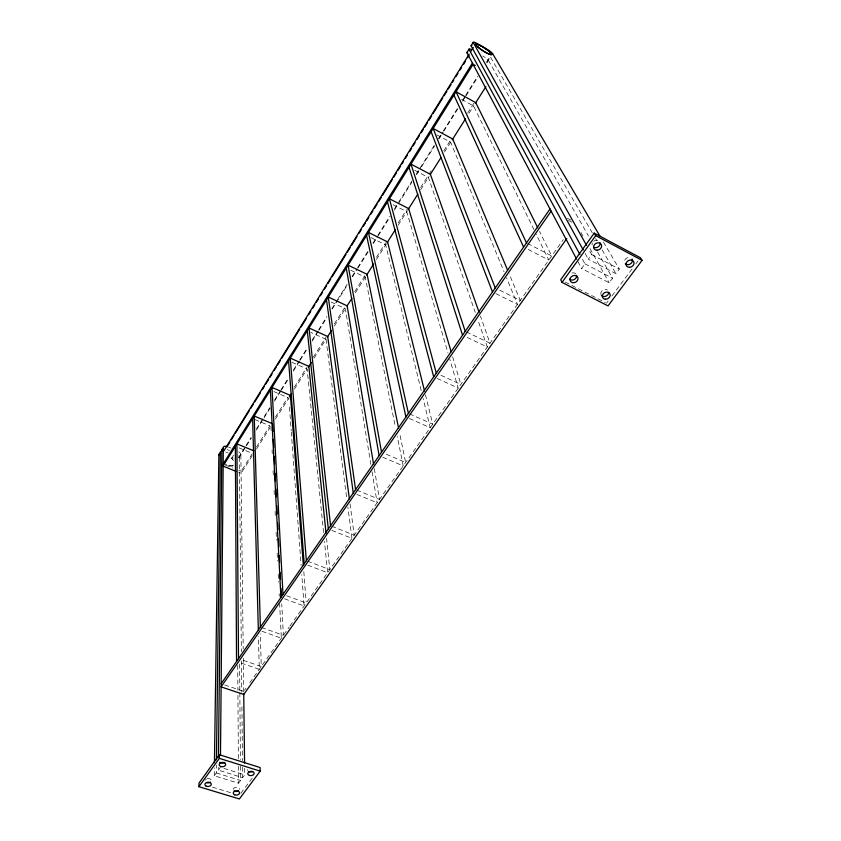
<?xml version="1.0" encoding="UTF-8"?>
<svg xmlns="http://www.w3.org/2000/svg" width="841" height="841" viewBox="0 0 841 841"><rect width="100%" height="100%" fill="white"/><g stroke="black" fill="none" stroke-linecap="round" stroke-linejoin="round"><path stroke-width="0.63" stroke-dasharray="4.21 3.15" d="M244.636 768.306L244.72 774.866L242.65 777.662L218.324 770.125L218.355 767.507M240.463 766.056L240.579 780.448L238.529 783.234L214.245 775.759L216.284 772.953L216.379 765.068M214.245 775.759L214.36 767.907M233.588 455.191L232.105 457.578A4.909 2.555 31.5 0 1 233.23 458.145M238.434 457.683L245.404 446.571M246.098 445.457L250.975 437.677M256.558 428.794L269.793 407.675M274.671 399.895L280.253 391.002M280.947 389.888L287.916 378.776M293.488 369.882L299.07 360.999M299.764 359.885L306.734 348.773M312.305 339.88L317.887 330.986M318.581 329.872L326.949 316.542M331.827 308.763L336.705 300.973M337.399 299.869L347.154 284.311M352.032 276.531L356.91 268.752M357.614 267.638L368.064 250.965M372.941 243.186L377.125 236.521M377.819 235.406L389.667 216.515M394.545 208.726L398.035 203.175M398.729 202.061L411.974 180.941M416.148 174.276L434.271 145.377M438.455 138.712L442.639 132.048M443.333 130.933L457.273 108.699M462.844 99.816L464.936 96.473M465.63 95.369L477.478 76.468M486.54 62.024L490.03 56.463M238.865 457.935L245.835 446.823M246.529 445.709L251.406 437.93M256.284 430.15L263.265 419.039M263.958 417.935L270.234 407.927M274.418 401.262L280.684 391.265M281.388 390.15L288.358 379.039M293.236 371.259L299.512 361.262M300.205 360.148L307.175 349.036M312.064 341.257L318.329 331.259M319.033 330.145L326.697 317.919M332.279 309.025L347.617 284.584M352.495 276.805L357.372 269.025M358.066 267.911L368.526 251.249M373.404 243.47L377.588 236.805M378.282 235.69L390.14 216.799M394.324 210.134L411.743 182.35M416.631 174.571L420.805 167.906M421.509 166.791L434.755 145.682M438.939 139.017L443.112 132.342M443.817 131.238L458.45 107.9M462.634 101.235L465.43 96.789M466.124 95.674L477.972 76.783M487.034 62.339L490.524 56.778M238.749 451.722A4.93 2.534 31.5 0 1 240.736 454.277L239.349 457.378L239.243 456.674A4.92 2.544 31.5 0 0 238.823 455.811M486.823 62.949L488.421 60.436L488.053 59.942A5.845 1.009 33 0 0 482.723 55.969M252.289 453.667L241.062 471.412L238.665 470.445M256.494 447.002L269.824 425.935M275.438 417.052L288.064 397.089M294.382 387.102L307.007 367.139M313.315 357.152L325.94 337.188M334.361 323.88L344.884 307.238M354.702 291.711L365.225 275.07M376.453 257.325L385.567 242.902M398.203 222.928L406.613 209.619M420.647 187.438L428.363 175.233M429.068 174.129L431.17 170.797M443.796 150.833L450.808 139.743M467.649 113.114L473.956 103.128M252.311 455.654L241.083 473.388L238.686 472.421M256.516 449.01L269.845 427.953M275.459 419.081L288.789 398.035L289.073 401.956M294.403 389.162L307.028 369.22M314.04 358.14L325.961 339.301L310.802 332.342M334.382 326.003L345.609 308.269M355.428 292.752L365.951 276.132M376.474 259.512L386.292 243.995M398.214 225.157L407.328 210.755M420.658 189.698L429.078 176.4M444.511 152.021L451.522 140.941M469.057 113.23L473.967 105.482M244.468 690.293L245.982 688.148M249.777 682.797L289.146 627.134M289.903 626.061L563.26 239.643M218.324 770.125L220.374 767.297M597.615 252.006L612.563 278.224L609.189 282.776L581.604 268.468L584.947 263.843L581.835 258.082M603.418 242.019L619.333 269.078L615.938 273.661L588.301 259.207L591.675 254.56L588.479 248.82M240.894 793.263L252.405 777.83M606.561 303.17L608.106 301.11M611.954 295.948L632.747 268.079M635.828 263.958L638.14 260.857M212.468 787.155L230.802 792.727M216.284 772.953L240.579 780.448M224.021 768.432L244.72 774.866M224.684 684.963L243.711 691.355M241.335 663.139L259.301 669.331L258.418 636.669M243.291 660.322L261.278 666.535L260.321 633.736M261.583 627.512L283.364 635.302L281.756 603.964M261.982 631.286L281.336 638.182L279.654 604.174M284.563 598.803L304.095 606.004L301.782 574.613M286.655 595.796L306.198 603.029M307.722 565.141L327.622 572.753L324.468 541.404M307.533 561.136L329.798 569.672L326.571 538.387M331.869 530.398L351.959 538.345L347.88 507.123M331.732 526.235L354.208 535.16L350.056 504.001M225.462 465.126L232.663 468.027M227.175 449.578L229.435 450.503M225.693 451.974L227.943 452.9M228.657 447.181L230.918 448.106M356.784 490.114L379.47 499.459L374.298 468.479M356.857 494.434L375.938 502.266M238.97 447.854L252.268 453.31M254.907 419.554L269.761 425.798M386.345 454.245L405.625 462.476L399.601 433.041M382.739 457.178L403.207 465.893L397.267 436.374M273.819 391.57L287.633 397.53M409.556 413.888L432.737 424.158L425.472 394.85M292.058 362.355L307.144 369.031L323.68 533.572M409.388 418.492L430.224 427.701L423.118 398.508M437.204 378.461L458.24 388.1L449.777 359.118M440.957 375.286L460.836 384.432M331.228 302.056L345.357 308.668L370.986 465.231M467.249 337.472L487.296 347.028L477.835 319.801M466.387 331.922L489.998 343.212L480.421 316.09M350.739 270.255L365.257 277.225L395.47 427.386M371.091 237.688L385.714 244.91L421.267 390.886M495.885 293.677L517.467 304.379L506.503 277.761M499.806 290.24L520.264 300.416L509.183 273.924M393.146 204.762L406.75 211.669L447.938 352.821M565.299 282.082L605.415 302.592M528.18 249.43L548.805 260.069L536.18 234.197M527.633 243.491L551.717 255.958L539.544 231.38M584.947 263.843L612.563 278.224M414.697 170.313L428.395 177.472L475.26 312.368M591.675 254.56L619.333 269.078M567.297 218.208L570.755 220.048M568.505 220.395L571.985 222.245M436.878 134.844L450.681 142.276L504.011 271.717M461.583 99.364L473.63 106.029L533.888 229.498M592.306 232.841L490.156 56.568A5.845 0.988 33 0 0 489.462 55.884M595.586 238.508L596.9 240.778M602.145 249.851L615.938 273.661M488.421 60.436L588.511 236.037M581.036 232.589L582.95 236.016M589.993 248.558L609.189 282.776M585.157 253.477L588.301 259.207M577.904 261.509L581.604 268.468M452.637 356.805L460.458 383.181M372.048 471.696L377.136 502.75M325.993 339.259L346.86 499.312M303.822 571.691L306.103 601.725M289.462 407.191L291.196 430.729M291.291 432.043L301.11 565.457M270.907 426.282L271.223 432.821M272.064 449.819L272.253 453.751M273.094 470.75L273.346 475.985M274.061 490.377L274.376 496.915M275.091 511.307L275.406 517.846M276.121 532.227L276.5 540.08M277.152 553.157L277.53 561.01M278.182 574.088L278.56 581.94M279.138 593.714L279.275 596.322M240.862 454.992L243.207 649.01M243.312 658.188L243.722 692.269M239.359 457.378L241.356 651.649M241.451 660.837L241.777 692.343M241.924 706.776L242.471 760.6M242.544 767.16L242.65 777.662M239.601 663.959L239.832 691.439M239.843 692.753L240.41 759.507M237.73 665.284L237.898 690.177M237.94 695.423L238.36 759.644M238.413 766.193L238.529 783.234M232.789 465.988A8.21 4.289 31.4 0 1 225.651 464.358M231.254 457.861A8.21 4.289 31.4 0 1 232.768 459.228M233.567 465.168A7.716 4.026 31.4 0 1 225.766 464.127M231.033 458.019A7.716 4.026 31.4 0 1 233.556 460.668M247.874 770.64A3.185 2.155 -4.1 0 1 247.801 769.526M205.036 780.406A3.185 2.134 -2.9 0 1 205.299 779.87M205.761 779.397A3.185 2.134 -2.9 0 1 206.392 779.008M207.138 778.734A3.185 2.134 -2.9 0 1 210.261 779.071A3.185 2.134 -2.9 0 1 211.27 781.079M233.283 789.352A3.154 2.103 -3.8 0 1 236.626 787.26A3.154 2.103 -3.8 0 1 239.569 789.394M624.737 260.268A4.163 3.459 -30.3 0 1 630.855 257.83M571.975 272.999A4.121 3.469 -27.2 0 1 576.274 274.513M592.117 244.973A4.194 3.543 -30.2 0 1 592.39 243.049M593.662 241.356A4.194 3.543 -30.2 0 1 598.592 240.694M601 294.529A4.089 3.385 -27.7 0 1 602.671 290.292A4.089 3.385 -27.7 0 1 607.454 290.04"/><path stroke-width="1.26" d="M220.479 755.512L223.338 447.181A4.941 2.544 31.3 0 1 227.533 446.718M218.46 757.016L221.845 449.588A4.941 2.555 31.2 0 1 222.266 449.062M198.918 786.692L219.343 758.34L219.375 754.734L260.09 767.539L260.174 771.134L239.38 798.95L198.918 786.692L199.023 783.066L219.375 754.734M216.442 759.822L220.363 451.995A4.93 2.555 31.2 0 1 222.371 451.049M214.434 762.671L218.881 454.392A4.92 2.565 31.2 0 1 219.985 453.541M218.755 455.013L220.247 452.616M221.719 450.198L223.222 447.79M223.927 450.787L469.173 54.108M470.55 51.869L473.315 47.401M227.123 446.571L229.887 442.103M231.264 439.864L234.029 435.396M235.406 433.168L249.23 410.818M250.618 408.589L253.372 404.111M254.76 401.882L260.289 392.947M262.36 389.593L264.431 386.24M265.819 384.001L268.584 379.533M269.961 377.304L272.032 373.951M274.103 370.597L276.184 367.244M277.562 365.015L280.326 360.547M281.714 358.308L299.68 329.262M301.057 327.023L306.587 318.087M308.658 314.734L310.728 311.38M312.81 308.037L314.881 304.684M316.258 302.445L318.329 299.091M320.41 295.738L322.481 292.395M324.552 289.041L326.623 285.688M328.011 283.449L330.776 278.981M332.153 276.752L345.977 254.403M347.354 252.174L350.119 247.706M351.506 245.467L357.026 236.531M359.107 233.178L361.178 229.824M363.249 226.471L365.32 223.117M366.708 220.889L368.779 217.535M370.849 214.182L372.92 210.828M374.308 208.6L377.073 204.132M378.45 201.893L381.215 197.425M382.602 195.186L392.274 179.554M393.651 177.314L396.416 172.847M397.804 170.607L400.568 166.14M401.945 163.911L403.333 161.672M405.404 158.318L407.475 154.965M409.546 151.622L411.617 148.268M413.005 146.029L415.076 142.676M417.147 139.333L419.217 135.979M421.299 132.626L423.37 129.272M424.747 127.044L427.512 122.565M428.899 120.337L431.664 115.869M433.041 113.63L442.713 97.987M444.101 95.758L446.865 91.291M448.242 89.051L451.007 84.584M452.395 82.344L453.772 80.116M455.843 76.762L457.914 73.409M459.995 70.055L461.373 67.827M463.444 64.473L465.515 61.12M467.596 57.766L468.973 55.538M223.065 464.158L472.432 63.075M289.483 396.92L291.596 393.599M308.426 367.002L311.233 362.566M327.37 337.083L331.575 330.429M347.007 306.05L351.916 298.292M366.644 275.028L373.667 263.948M386.986 242.891L395.407 229.593M408.032 209.64L417.851 194.134M430.476 174.182L440.999 157.561M452.227 139.827L465.557 118.77M475.375 103.264L485.898 86.644M221.12 683.765L549.982 208.978M551.139 211.144L221.088 686.876L243.753 694.466L566.76 238.623M594.219 233.125L560.716 279.738L562.03 282.397L608.032 305.882L642.082 260.342L640.453 257.767L594.219 233.125L595.691 235.648L642.082 260.342M562.03 282.397L595.691 235.648M219.343 758.34L260.174 771.134M236.279 471.454L223.044 466.124L473.094 64.315L475.291 65.566M253.835 450.829L236.899 443.869L238.497 658.671M492.637 53.677L492.279 53.193A5.855 0.978 33 0 0 486.939 49.23L477.005 43.522A5.876 0.978 32.9 0 0 473.157 42.218L471.149 45.961L583.265 250.04M492.647 53.677L600.096 236.374M473.252 42.544L586.555 245.383M469.047 49.367L579.964 254.623M576.674 259.186L466.955 52.762L468.952 49.03A5.866 1.009 32.9 0 1 471.601 49.661M537.798 227.869L475.743 102.676L456.032 91.732L526.487 242.891M453.919 95.117L523.596 247.065M507.67 270.308L452.742 139.017L433.168 128.473L495.254 287.979M431.128 131.753L492.479 291.995M479.118 312.389L430.403 174.318L410.976 164.142L465.21 331.365M408.989 167.327L462.539 335.223M471.16 45.971L471.055 45.624A5.876 0.999 32.9 0 1 471.812 45.519M466.965 52.773L466.86 52.426A5.855 1.03 32.9 0 1 467.628 52.3M451.154 351.78L408.694 208.6L389.415 198.781L436.279 373.131M387.48 201.882L433.704 376.852M424.526 391.023L387.596 241.924L368.463 232.452L408.4 413.373M366.581 235.469L405.919 416.957M398.55 427.922L367.086 274.324L348.09 265.178L381.52 452.185M346.271 268.111L379.123 455.643M373.646 464.6L347.144 305.84L328.284 297.01L355.585 489.62M326.518 299.859L353.273 492.963M349.362 498.808L327.727 336.505L309.015 327.979L330.555 525.772M307.291 330.744L328.316 528.989M326.035 533.173L308.836 366.361L290.261 358.108L306.366 560.684M288.579 360.81L304.211 563.806M303.328 565.163L290.439 395.428L272 387.459L282.986 594.44M272.915 431.58L272.516 423.738L254.224 416.032L260.374 627.081M273.314 439.412L273.714 447.244M274.187 456.39L274.587 464.221M275.06 473.367L275.459 481.199M275.859 489.041L276.269 496.873M276.731 506.019L277.141 513.851M277.604 522.997L277.94 529.525M278.413 538.66L278.813 546.503M279.286 555.638L279.611 562.166M280.148 572.616L280.484 579.144M280.957 588.29L281.293 594.818M270.371 390.087L280.905 597.457M252.626 418.597L258.355 629.993M243.743 693.583L244.573 763.06M235.343 446.371L236.542 661.489M252.615 771.618A3.185 2.155 -4.1 0 1 248.757 771.544M210.544 782.088A3.185 2.134 -2.9 0 1 206.739 782.698M224.789 762.388A3.217 2.187 -3.2 0 1 219.722 762.209M238.497 790.887A3.154 2.103 -3.8 0 1 234.061 790.855M632.127 259.112A4.163 3.459 -30.3 0 1 630.477 263.864A4.163 3.459 -30.3 0 1 625.305 263.759M576.569 275.364A4.121 3.469 -27.2 0 1 574.287 279.496A4.121 3.469 -27.2 0 1 569.557 279.117M600.138 242.933A4.194 3.543 -30.2 0 1 598.151 246.865A4.194 3.543 -30.2 0 1 593.672 247.201M608.705 292.311A4.089 3.385 -27.7 0 1 605.93 296.169A4.089 3.385 -27.7 0 1 601.431 295.307M477.52 46.802A9.808 1.64 33 0 0 491.533 54.812A9.808 1.64 33 0 0 481.904 46.329A9.808 1.64 33 0 0 477.52 46.802M477.888 46.949A9.219 1.535 33 0 0 491.06 54.486A9.219 1.535 33 0 0 482.009 46.507A9.219 1.535 33 0 0 477.888 46.949M220.899 766.55A3.227 2.187 -3.2 0 0 225.64 764.406A3.227 2.187 -3.2 0 0 220.72 762.766A3.227 2.187 -3.2 0 0 220.899 766.55M205.971 786.03A3.196 2.145 -2.9 0 0 211.217 784.706A3.196 2.145 -2.9 0 0 207.065 782.361A3.196 2.145 -2.9 0 0 205.971 786.03M234.692 794.819A3.164 2.103 -3.8 0 0 239.59 793.021A3.164 2.103 -3.8 0 0 235.049 791.16A3.164 2.103 -3.8 0 0 234.692 794.819M249.493 775.444A3.196 2.155 -4.2 0 0 254.15 773.247A3.196 2.155 -4.2 0 0 249.251 771.712A3.196 2.155 -4.2 0 0 249.493 775.444M597.057 250.24A4.216 3.553 -30.1 0 0 601.347 244.594A4.216 3.553 -30.1 0 0 594.377 244.689A4.216 3.553 -30.1 0 0 597.057 250.24M572.584 282.629A4.131 3.48 -27.1 0 0 577.946 278.014A4.131 3.48 -27.1 0 0 571.449 276.647A4.131 3.48 -27.1 0 0 572.584 282.629M605.341 299.207A4.1 3.396 -27.6 0 0 610.019 294.108A4.1 3.396 -27.6 0 0 603.344 293.667A4.1 3.396 -27.6 0 0 605.341 299.207M629.541 267.322A4.184 3.469 -30.3 0 0 633.725 261.709A4.184 3.469 -30.3 0 0 626.829 261.961A4.184 3.469 -30.3 0 0 629.541 267.322"/></g></svg>
